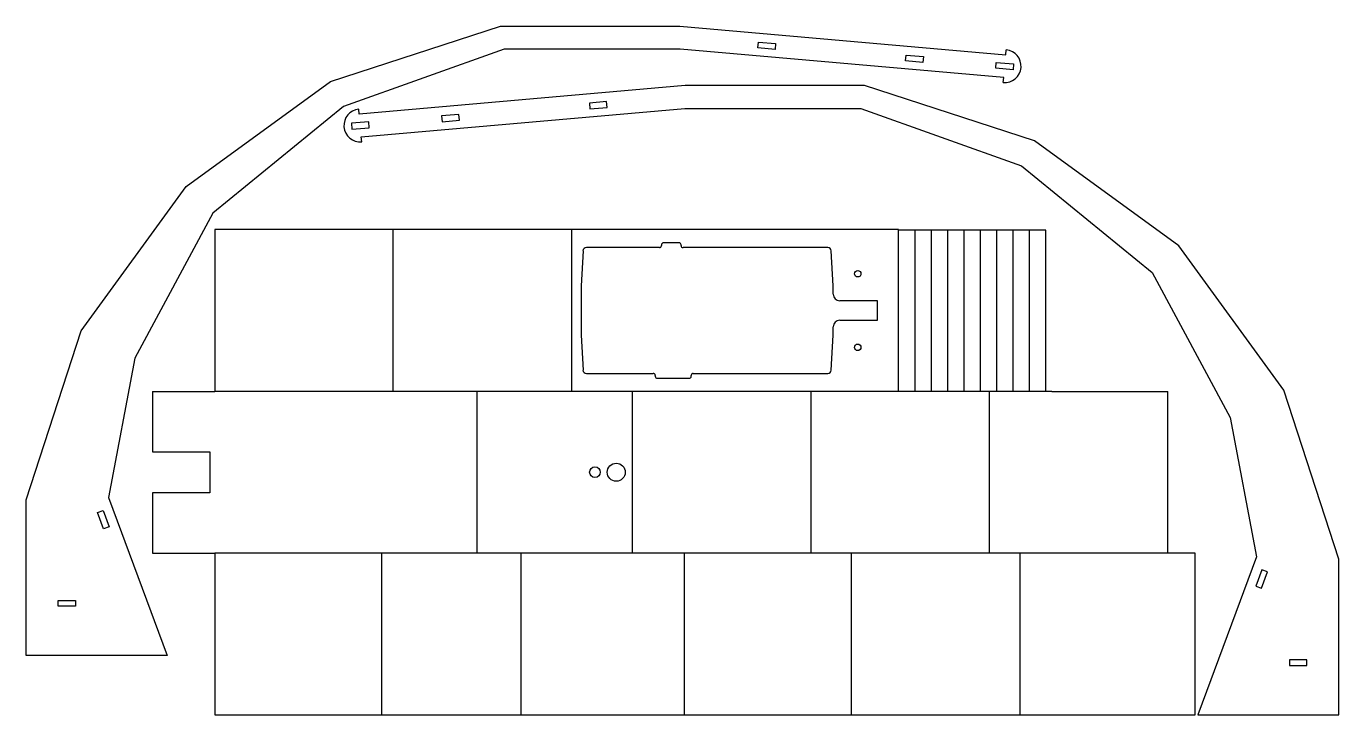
# Model space of a CAD drawing. Header units: millimetres. Extents: x -582 to 220, y 544 to 965.
import ezdxf

# ---------------------------------------------------------------- set-up
doc = ezdxf.new("R2010")
doc.units = ezdxf.units.MM

msp = doc.modelspace()

# ---------------------------------------------------------------- linework, layer by layer
at = {"color": 7, "linetype": 'Continuous', "lineweight": 25}
for p, q in [((-396.02, 931.01), (-292.24, 964.73)), ((-292.24, 964.73), (-182.65, 964.73)), ((-182.65, 964.73), (16.32, 947.32)), ((-135.09, 951.44), (-134.78, 955.02)), ((-134.78, 955.02), (-124.22, 954.1)), ((-124.22, 954.1), (-124.53, 950.51)), ((-290.01, 950.63), (-388.26, 915.78)), ((-182.52, 950.67), (-290.01, 950.63)), ((15.1, 933.38), (-182.52, 950.67)), ((-124.53, 950.51), (-135.09, 951.44)), ((-44.84, 943.54), (-44.52, 947.13)), ((-44.52, 947.13), (-33.97, 946.2)), ((-33.97, 946.2), (-34.28, 942.62)), ((16.32, 947.32), (16.59, 950.31)), ((-34.28, 942.62), (-44.84, 943.54)), ((10.28, 939.02), (10.59, 942.6)), ((20.84, 938.09), (10.28, 939.02)), ((10.59, 942.6), (21.15, 941.68)), ((21.15, 941.68), (20.84, 938.09)), ((-484.29, 866.88), (-396.02, 931.01)), ((14.84, 930.39), (15.1, 933.38)), ((-179.56, 928.46), (-378.53, 911.05)), ((-69.96, 928.46), (-179.56, 928.46)), ((33.81, 894.74), (-69.96, 928.46)), ((-388.26, 915.78), (-467.93, 850.52)), ((-378.53, 911.05), (-378.79, 914.04)), ((-377.31, 897.11), (-179.69, 914.4)), ((-227.43, 918.75), (-237.99, 917.83)), ((-237.99, 917.83), (-237.67, 914.24)), ((-237.67, 914.24), (-227.12, 915.17)), ((-227.12, 915.17), (-227.43, 918.75)), ((-179.69, 914.4), (-72.2, 914.37)), ((-72.2, 914.37), (26.05, 879.51)), ((-372.8, 906.34), (-383.36, 905.41)), ((-372.49, 902.75), (-372.8, 906.34)), ((-317.68, 910.86), (-328.24, 909.93)), ((-328.24, 909.93), (-327.93, 906.35)), ((-327.93, 906.35), (-317.37, 907.27)), ((-317.37, 907.27), (-317.68, 910.86)), ((-383.36, 905.41), (-383.05, 901.83)), ((-383.05, 901.83), (-372.49, 902.75)), ((-377.05, 894.12), (-377.31, 897.11)), ((122.08, 830.61), (33.81, 894.74)), ((26.05, 879.51), (105.72, 814.25)), ((-548.43, 778.6), (-484.29, 866.88)), ((-467.93, 850.52), (-515.62, 761.89)), ((-466.77, 840.44), (-466.77, 741.64)), ((-357.77, 840.44), (-466.77, 840.44)), ((-357.77, 741.64), (-357.77, 840.44)), ((-248.77, 840.44), (-357.77, 840.44)), ((-248.77, 741.64), (-248.77, 840.44)), ((-49.08, 840.44), (-248.77, 840.44)), ((-49.08, 741.64), (-49.08, 840.44)), ((-39.08, 840.14), (-49.08, 840.14)), ((-39.08, 741.64), (-39.08, 840.14)), ((-29.08, 840.14), (-39.08, 840.14)), ((-29.08, 741.64), (-29.08, 840.14)), ((-19.08, 840.14), (-29.08, 840.14)), ((-19.08, 741.64), (-19.08, 840.14)), ((-9.08, 840.14), (-19.08, 840.14)), ((-9.08, 741.64), (-9.08, 840.14)), ((0.92, 840.14), (-9.08, 840.14)), ((0.92, 741.64), (0.92, 840.14)), ((10.92, 840.14), (0.92, 840.14)), ((10.92, 741.64), (10.92, 840.14)), ((20.92, 840.14), (10.92, 840.14)), ((20.92, 741.64), (20.92, 840.14)), ((30.92, 840.14), (20.92, 840.14)), ((30.92, 741.64), (30.92, 840.14)), ((40.92, 840.14), (30.92, 840.14)), ((40.92, 741.64), (40.92, 840.14)), ((-241.88, 827.46), (-243.08, 806.17)), ((-195.23, 829.44), (-239.79, 829.44)), ((-193.98, 831.19), (-193.98, 830.69)), ((-183.23, 832.44), (-192.73, 832.44)), ((-181.98, 830.69), (-181.98, 831.19)), ((-92.38, 829.44), (-180.73, 829.44)), ((-89.08, 806.17), (-90.28, 827.46)), ((186.22, 742.33), (122.08, 830.61)), ((105.72, 814.25), (153.41, 725.62)), ((-243.08, 806.17), (-243.08, 775.92)), ((-89.08, 801.04), (-89.08, 806.17)), ((-62.08, 797.04), (-85.08, 797.04)), ((-62.08, 785.04), (-62.08, 797.04)), ((-581.96, 675.4), (-548.43, 778.6)), ((-89.08, 775.92), (-89.08, 781.04)), ((-85.08, 785.04), (-62.08, 785.04)), ((-243.08, 775.92), (-241.88, 754.63)), ((-90.28, 754.63), (-89.08, 775.92)), ((-515.62, 761.89), (-531.63, 676.86)), ((-239.79, 752.64), (-199.03, 752.64)), ((-197.78, 751.39), (-197.78, 750.89)), ((-196.53, 749.64), (-177.03, 749.64)), ((-175.78, 750.89), (-175.78, 751.39)), ((-174.53, 752.64), (-92.38, 752.64)), ((-504.84, 741.64), (-504.84, 704.74)), ((-268.51, 741.64), (-466.77, 741.64)), ((-306.58, 642.84), (-306.58, 741.64)), ((-173.51, 741.64), (-268.51, 741.64)), ((-211.58, 642.84), (-211.58, 741.64)), ((-64.51, 741.64), (-173.51, 741.64)), ((-102.58, 642.84), (-102.58, 741.64)), ((44.49, 741.64), (-64.51, 741.64)), ((6.42, 642.84), (6.42, 741.64)), ((115.42, 642.84), (115.42, 741.64)), ((219.75, 639.13), (186.22, 742.33)), ((153.41, 725.62), (169.42, 640.59)), ((-504.84, 704.74), (-469.84, 704.74)), ((-469.84, 704.74), (-469.84, 679.74)), ((-581.96, 580.31), (-581.96, 675.4)), ((-531.63, 676.86), (-495.87, 580.31)), ((-469.84, 679.74), (-504.84, 679.74)), ((-504.84, 679.74), (-504.84, 642.84)), ((-538.45, 667.63), (-535.07, 668.88)), ((-534.76, 657.69), (-538.45, 667.63)), ((-535.07, 668.88), (-531.39, 658.94)), ((-531.39, 658.94), (-534.76, 657.69)), ((-466.77, 642.84), (-466.77, 544.04)), ((-364.77, 642.84), (-466.77, 642.84)), ((-364.77, 544.04), (-364.77, 642.84)), ((-279.57, 642.84), (-364.77, 642.84)), ((-279.57, 544.04), (-279.57, 642.84)), ((-179.87, 642.84), (-279.57, 642.84)), ((-179.87, 544.04), (-179.87, 642.84)), ((-77.81, 642.84), (-179.87, 642.84)), ((-77.81, 544.04), (-77.81, 642.84)), ((25.19, 642.84), (-77.81, 642.84)), ((25.19, 544.04), (25.19, 642.84)), ((132.07, 642.84), (25.19, 642.84)), ((132.07, 544.04), (132.07, 642.84)), ((169.42, 640.59), (133.66, 544.04)), ((219.75, 544.04), (219.75, 639.13)), ((172.86, 632.61), (169.18, 622.67)), ((172.55, 621.42), (176.24, 631.36)), ((176.24, 631.36), (172.86, 632.61)), ((169.18, 622.67), (172.55, 621.42)), ((-562.46, 613.91), (-551.86, 613.91)), ((-562.46, 610.31), (-562.46, 613.91)), ((-551.86, 610.31), (-562.46, 610.31)), ((-551.86, 613.91), (-551.86, 610.31)), ((-495.87, 580.31), (-581.96, 580.31)), ((189.65, 577.64), (189.65, 574.04)), ((200.25, 577.64), (189.65, 577.64)), ((200.25, 574.04), (200.25, 577.64)), ((189.65, 574.04), (200.25, 574.04)), ((-466.77, 544.04), (-364.77, 544.04)), ((-364.77, 544.04), (-279.57, 544.04)), ((-279.57, 544.04), (-179.87, 544.04)), ((-179.87, 544.04), (-77.81, 544.04)), ((-77.81, 544.04), (25.19, 544.04)), ((25.19, 544.04), (132.07, 544.04)), ((133.66, 544.04), (219.75, 544.04))]:
    msp.add_line(p, q, dxfattribs=at)
for p, q in [((-504.84, 741.64), (-466.77, 741.64)), ((44.49, 741.64), (115.42, 741.64)), ((-504.84, 642.84), (-466.77, 642.84))]:
    msp.add_line(p, q)
for centre, radius in [((-74.08, 813.54), 2), ((-74.08, 768.54), 2), ((-221.58, 692.24), 5.5), ((-234.58, 692.24), 3.25)]:
    msp.add_circle(centre, radius, dxfattribs=at)
for centre, radius, start, end in [((15.71, 940.35), 10, 265, 85), ((-377.92, 904.08), 10, 95, 275), ((-239.79, 827.34), 2.1, 90, 176.7741), ((-195.23, 830.69), 1.25, 270, 0), ((-192.73, 831.19), 1.25, 90, 180), ((-183.23, 831.19), 1.25, 0, 90), ((-180.73, 830.69), 1.25, 180, 270), ((-92.38, 827.34), 2.1, 3.2259, 90), ((-85.08, 801.04), 4, 180, 270), ((-85.08, 781.04), 4, 90, 180), ((-239.79, 754.74), 2.1, 183.2259, 270), ((-92.38, 754.74), 2.1, 270, 356.7741), ((-199.03, 751.39), 1.25, 0, 90), ((-196.53, 750.89), 1.25, 180, 270), ((-177.03, 750.89), 1.25, 270, 0), ((-174.53, 751.39), 1.25, 90, 180)]:
    msp.add_arc(centre, radius, start, end, dxfattribs=at)

doc.saveas('drawing.dxf')
